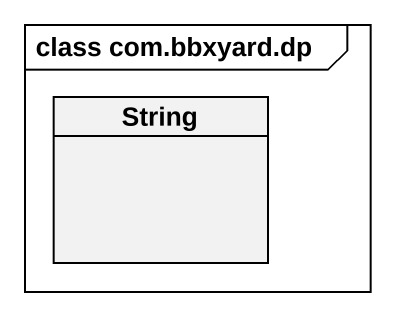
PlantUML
@startuml
mainframe class com.bbxyard.dp
hide circle
hide empty members
class String
@enduml
